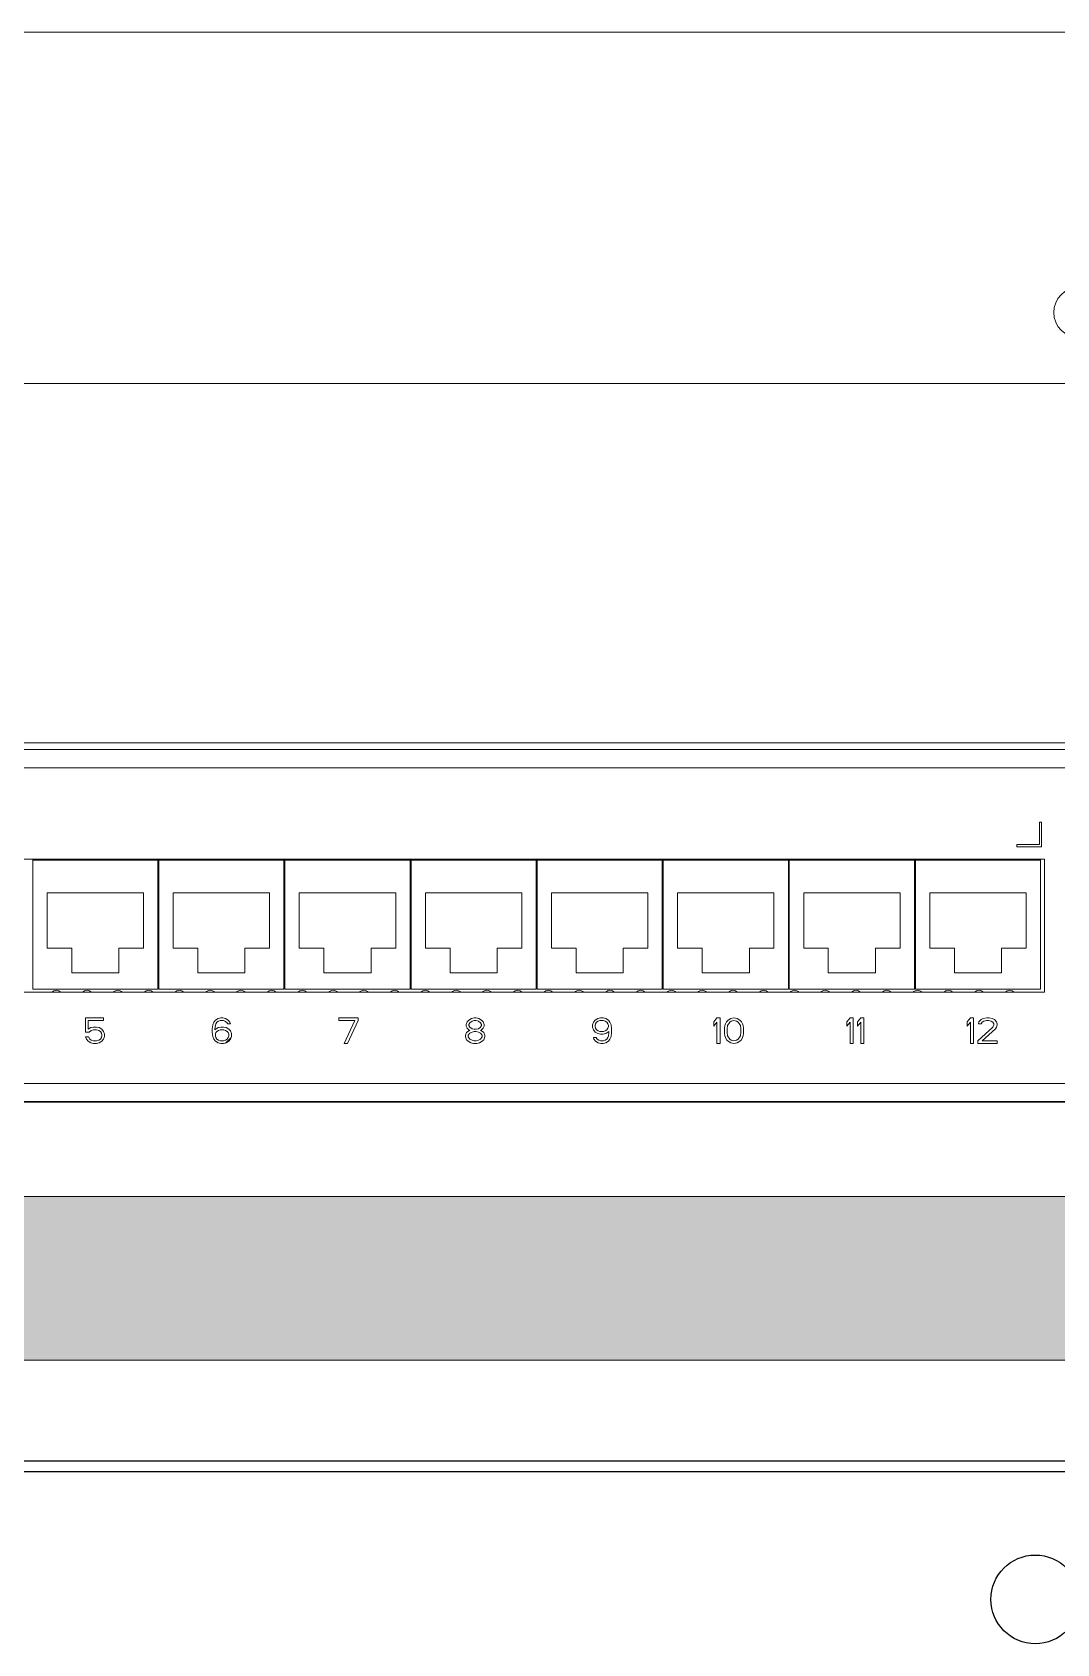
# Model space of a CAD drawing. Header units: millimetres. Extents: x -71336 to -33468, y -26189 to 22712.
# Drawn here: x -34430.5 to -34303.7, y -4987.1 to -4787.7 of the extents above; entities that cross this region are included whole.
import ezdxf

# ---------------------------------------------------------------- set-up
doc = ezdxf.new("R2010")
doc.units = ezdxf.units.MM
doc.set_wipeout_variables(frame=1)
doc.layers.add('SC - Equipment', color=7, linetype='Continuous', lineweight=13)
doc.layers.add('SC - Rack Layout - U-guides and centreline', color=5, linetype='Continuous', lineweight=13, plot=False)
doc.styles.add('ARIAL', font='arial.ttf')

# ---------------------------------------------------------------- blocks, each defined once
blk = doc.blocks.new('*U199')
at = {"layer": 'SC - Rack Layout - U-guides and centreline', "ltscale": 5}
blk.add_lwpolyline([(-300, 0), (300, 0)], dxfattribs=at)
blk = doc.blocks.new('*U200')
at = {"layer": 'SC - Rack Layout - U-guides and centreline', "color": 0, "linetype": 'ByBlock', "lineweight": -2, "transparency": 16777216}
for p in [(0, 933.45), (0, 889), (0, 844.55), (0, 800.1)]:
    blk.add_blockref('*U199', p, dxfattribs=at)
blk = doc.blocks.new('NETGEAR M4250-26G4F-PoE+')
at = {"ltscale": 5}
blk.add_line((-220, 43.2), (220, 43.2), dxfattribs=at)
blk.add_circle((-8.64, 27.36), 5.49, dxfattribs=at)
blk = doc.blocks.new('Furman M10XE - RACK LAYOUT')
at = {"layer": 'SC - Equipment'}
for points in [[(-239.33, 43.46), (239.33, 43.46)], [(239.33, 0), (-239.33, 0)]]:
    blk.add_lwpolyline(points, dxfattribs=at)
blk.add_circle((-3.26, 8.79), 3.1, dxfattribs=at)
at = {"ltscale": 5, "style": 'ARIAL', "flags": 1}
for tag, p in [('WEIGHT', (272.65, 33.74)), ('WATTS', (272.65, 18.09)), ('BTU', (272.65, 2.44))]:
    blk.add_attdef(tag, p, '', height=9.74, dxfattribs=at)
blk = doc.blocks.new('1U BRUSH PLATE - RACK LAYOUT')
at = {"ltscale": 5}
h = blk.add_hatch(dxfattribs=at)
h.set_pattern_fill('BRASS', color=256, scale=0.37, angle=90)
h.set_pattern_definition([(90, (-0.3157, 0), (-2.3495, 1e-16), []), (90, (-1.4904, 7e-17), (-2.3495, 1e-16), [1.17475, -0.587375])])
edge = h.paths.add_edge_path()
edge.add_line((-207.76, 32.77), (207.76, 32.77))
edge.add_arc((207.76, 22.77), 10, 0, 90, ccw=False)
edge.add_line((217.76, 22.77), (217.76, 22.5))
edge.add_arc((207.76, 22.5), 10, -90, 0, ccw=False)
edge.add_line((207.76, 12.5), (-207.76, 12.5))
edge.add_arc((-207.76, 22.5), 10, 180, 270, ccw=False)
edge.add_line((-217.76, 22.5), (-217.76, 22.77))
edge.add_arc((-207.76, 22.77), 10, 90, 180, ccw=False)
blk.add_lwpolyline([(-207.76, 32.77), (207.76, 32.77, -0.414214), (217.76, 22.77), (217.76, 22.5, -0.414214), (207.76, 12.5), (-207.76, 12.5, -0.414214), (-217.76, 22.5), (-217.76, 22.77, -0.414214)], format="xyb", close=True, dxfattribs=at)
at = {"layer": 'SC - Equipment'}
for p, q in [((-241.3, 44.5), (241.3, 44.5)), ((241.3, 0.05), (-241.3, 0.05))]:
    blk.add_line(p, q, dxfattribs=at)
blk = doc.blocks.new('1U BLANK PANEL - RACK LAYOUT')
blk.add_wipeout([(-241.3, 44.45), (241.3, 44.45), (241.3, 0), (-241.3, 0)])
at = {"layer": 'SC - Equipment'}
for p, q in [((-241.3, 44.45), (241.3, 44.45)), ((241.3, 0), (-241.3, 0))]:
    blk.add_line(p, q, dxfattribs=at)
blk = doc.blocks.new('*U281')
blk.add_blockref('1U BLANK PANEL - RACK LAYOUT', (0, -44.45))
blk = doc.blocks.new('PATCH PANEL - RJ45 24')
at = {"layer": 'SC - Equipment'}
for p, q in [((-219.44, 43.63), (219.44, 43.63)), ((-219.44, 41.35), (219.44, 41.35)), ((-8.12, 31.84), (-8.12, 34.63)), ((-8.12, 34.63), (-7.86, 34.63)), ((-7.86, 34.63), (-7.86, 31.58)), ((-7.48, 30.06), (-195.46, 30.06)), ((-132.68, 13.95), (-132.68, 30.06)), ((-117.2, 29.93), (-132.68, 29.93)), ((-117.2, 30.06), (-117.2, 13.95)), ((-117.08, 13.95), (-117.08, 30.06)), ((-101.6, 29.93), (-117.08, 29.93)), ((-101.6, 30.06), (-101.6, 13.95)), ((-101.47, 13.95), (-101.47, 30.06)), ((-86, 29.93), (-101.47, 29.93)), ((-86, 30.06), (-86, 13.95)), ((-85.87, 13.95), (-85.87, 30.06)), ((-70.4, 29.93), (-85.87, 29.93)), ((-70.4, 30.06), (-70.4, 13.95)), ((-70.27, 13.95), (-70.27, 30.06)), ((-54.8, 29.93), (-70.27, 29.93)), ((-54.8, 30.06), (-54.8, 13.95)), ((-54.67, 13.95), (-54.67, 30.06)), ((-39.19, 29.93), (-54.67, 29.93)), ((-39.19, 30.06), (-39.19, 13.95)), ((-39.07, 13.95), (-39.07, 30.06)), ((-23.59, 29.93), (-39.07, 29.93)), ((-23.59, 30.06), (-23.59, 13.95)), ((-23.47, 13.95), (-23.47, 30.06)), ((-7.99, 29.93), (-23.47, 29.93)), ((-10.91, 31.58), (-10.91, 31.84)), ((-10.91, 31.84), (-8.12, 31.84)), ((-7.86, 31.58), (-10.91, 31.58)), ((-7.99, 30.06), (-7.99, 13.95)), ((-7.48, 13.57), (-7.48, 30.06)), ((-130.9, 25.88), (-130.9, 19.03)), ((-118.98, 25.88), (-130.9, 25.88)), ((-118.98, 19.03), (-118.98, 25.88)), ((-115.3, 25.88), (-115.3, 19.03)), ((-103.38, 25.88), (-115.3, 25.88)), ((-103.38, 19.03), (-103.38, 25.88)), ((-99.7, 25.88), (-99.7, 19.03)), ((-87.77, 25.88), (-99.7, 25.88)), ((-87.77, 19.03), (-87.77, 25.88)), ((-84.1, 25.88), (-84.1, 19.03)), ((-72.17, 25.88), (-84.1, 25.88)), ((-72.17, 19.03), (-72.17, 25.88)), ((-68.49, 25.88), (-68.49, 19.03)), ((-56.57, 25.88), (-68.49, 25.88)), ((-56.57, 19.03), (-56.57, 25.88)), ((-52.89, 25.88), (-52.89, 19.03)), ((-40.97, 25.88), (-52.89, 25.88)), ((-40.97, 19.03), (-40.97, 25.88)), ((-37.29, 25.88), (-37.29, 19.03)), ((-25.37, 25.88), (-37.29, 25.88)), ((-25.37, 19.03), (-25.37, 25.88)), ((-21.69, 25.88), (-21.69, 19.03)), ((-9.77, 25.88), (-21.69, 25.88)), ((-9.77, 19.03), (-9.77, 25.88)), ((-130.9, 19.03), (-127.86, 19.03)), ((-127.86, 19.03), (-127.86, 15.98)), ((-122.02, 15.98), (-122.02, 19.03)), ((-122.02, 19.03), (-118.98, 19.03)), ((-115.3, 19.03), (-112.26, 19.03)), ((-112.26, 19.03), (-112.26, 15.98)), ((-106.42, 15.98), (-106.42, 19.03)), ((-106.42, 19.03), (-103.38, 19.03)), ((-99.7, 19.03), (-96.65, 19.03)), ((-96.65, 19.03), (-96.65, 15.98)), ((-90.82, 15.98), (-90.82, 19.03)), ((-90.82, 19.03), (-87.77, 19.03)), ((-84.1, 19.03), (-81.05, 19.03)), ((-81.05, 19.03), (-81.05, 15.98)), ((-75.22, 15.98), (-75.22, 19.03)), ((-75.22, 19.03), (-72.17, 19.03)), ((-68.49, 19.03), (-65.45, 19.03)), ((-65.45, 19.03), (-65.45, 15.98)), ((-59.62, 15.98), (-59.62, 19.03)), ((-59.62, 19.03), (-56.57, 19.03)), ((-52.89, 19.03), (-49.85, 19.03)), ((-49.85, 19.03), (-49.85, 15.98)), ((-44.01, 15.98), (-44.01, 19.03)), ((-44.01, 19.03), (-40.97, 19.03)), ((-37.29, 19.03), (-34.25, 19.03)), ((-34.25, 19.03), (-34.25, 15.98)), ((-28.41, 15.98), (-28.41, 19.03)), ((-28.41, 19.03), (-25.37, 19.03)), ((-21.69, 19.03), (-18.65, 19.03)), ((-18.65, 19.03), (-18.65, 15.98)), ((-12.81, 15.98), (-12.81, 19.03)), ((-12.81, 19.03), (-9.77, 19.03)), ((-127.86, 15.98), (-122.02, 15.98)), ((-112.26, 15.98), (-106.42, 15.98)), ((-96.65, 15.98), (-90.82, 15.98)), ((-81.05, 15.98), (-75.22, 15.98)), ((-65.45, 15.98), (-59.62, 15.98)), ((-49.85, 15.98), (-44.01, 15.98)), ((-34.25, 15.98), (-28.41, 15.98)), ((-18.65, 15.98), (-12.81, 15.98)), ((-195.46, 13.57), (-7.48, 13.57)), ((-117.2, 13.95), (-132.68, 13.95)), ((-101.6, 13.95), (-117.08, 13.95)), ((-86, 13.95), (-101.47, 13.95)), ((-70.4, 13.95), (-85.87, 13.95)), ((-54.8, 13.95), (-70.27, 13.95)), ((-39.19, 13.95), (-54.67, 13.95)), ((-23.59, 13.95), (-39.07, 13.95)), ((-7.99, 13.95), (-23.47, 13.95)), ((-126.15, 10.41), (-126.15, 8.66)), ((-123.91, 10.41), (-126.15, 10.41)), ((-125.82, 9), (-125.82, 10.08)), ((-125.82, 10.08), (-123.91, 10.08)), ((-123.91, 10.08), (-123.91, 10.41)), ((-110.08, 10.14), (-110.28, 9.87)), ((-109.75, 10.35), (-110.08, 10.14)), ((-109.88, 9.87), (-109.68, 10.01)), ((-109.42, 10.41), (-109.75, 10.35)), ((-109.68, 10.01), (-109.49, 10.08)), ((-109.49, 10.08), (-109.09, 10.08)), ((-109.16, 10.41), (-109.42, 10.41)), ((-108.82, 10.35), (-109.16, 10.41)), ((-109.09, 10.08), (-108.89, 10.01)), ((-108.89, 10.01), (-108.69, 9.87)), ((-108.49, 10.14), (-108.82, 10.35)), ((-108.3, 9.87), (-108.49, 10.14)), ((-94.8, 10.08), (-94.8, 10.41)), ((-94.8, 10.41), (-92.42, 10.41)), ((-92.82, 10.08), (-94.8, 10.08)), ((-94.14, 7.24), (-92.82, 10.08)), ((-92.42, 10.08), (-93.74, 7.24)), ((-92.42, 10.41), (-92.42, 10.08)), ((-78.72, 10.14), (-78.92, 9.94)), ((-78.39, 10.35), (-78.72, 10.14)), ((-78.33, 10.01), (-78.59, 9.81)), ((-78.06, 10.41), (-78.39, 10.35)), ((-78.06, 10.08), (-78.33, 10.01)), ((-77.8, 10.41), (-78.06, 10.41)), ((-77.8, 10.08), (-78.06, 10.08)), ((-77.47, 10.35), (-77.8, 10.41)), ((-77.54, 10.01), (-77.8, 10.08)), ((-77.27, 9.81), (-77.54, 10.01)), ((-77.14, 10.14), (-77.47, 10.35)), ((-76.94, 9.94), (-77.14, 10.14)), ((-63.11, 10.14), (-63.31, 9.87)), ((-62.78, 10.35), (-63.11, 10.14)), ((-62.72, 10.01), (-62.91, 9.87)), ((-62.45, 10.41), (-62.78, 10.35)), ((-62.52, 10.08), (-62.72, 10.01)), ((-62.06, 10.08), (-62.52, 10.08)), ((-62.12, 10.41), (-62.45, 10.41)), ((-61.79, 10.35), (-62.12, 10.41)), ((-61.86, 10.01), (-62.06, 10.08)), ((-61.66, 9.87), (-61.86, 10.01)), ((-61.46, 10.14), (-61.79, 10.35)), ((-61.26, 9.87), (-61.46, 10.14)), ((-48.43, 9.94), (-48.03, 10.41)), ((-48.03, 10.41), (-47.63, 10.41)), ((-47.63, 10.41), (-47.63, 7.24)), ((-46.64, 10.14), (-46.84, 9.94)), ((-46.31, 10.35), (-46.64, 10.14)), ((-46.25, 10.01), (-46.44, 9.87)), ((-45.92, 10.41), (-46.31, 10.35)), ((-45.92, 10.08), (-46.25, 10.01)), ((-45.52, 10.35), (-45.92, 10.41)), ((-45.59, 10.01), (-45.92, 10.08)), ((-45.39, 9.87), (-45.59, 10.01)), ((-45.19, 10.14), (-45.52, 10.35)), ((-44.99, 9.94), (-45.19, 10.14)), ((-31.96, 9.94), (-31.56, 10.41)), ((-31.56, 10.41), (-31.16, 10.41)), ((-31.16, 10.41), (-31.16, 7.24)), ((-30.63, 9.94), (-30.24, 10.41)), ((-30.24, 10.41), (-29.84, 10.41)), ((-29.84, 10.41), (-29.84, 7.24)), ((-17.07, 9.94), (-16.67, 10.41)), ((-16.67, 10.41), (-16.28, 10.41)), ((-16.28, 10.41), (-16.28, 7.24)), ((-15.62, 9.94), (-15.35, 10.21)), ((-15.35, 10.21), (-15.09, 10.35)), ((-15.02, 10.01), (-15.22, 9.87)), ((-15.09, 10.35), (-14.63, 10.41)), ((-14.69, 10.08), (-15.02, 10.01)), ((-14.43, 10.08), (-14.69, 10.08)), ((-14.63, 10.41), (-14.36, 10.41)), ((-14.1, 10.01), (-14.43, 10.08)), ((-14.36, 10.41), (-13.97, 10.35)), ((-13.9, 9.87), (-14.1, 10.01)), ((-13.97, 10.35), (-13.7, 10.21)), ((-13.7, 10.21), (-13.44, 9.94)), ((-126.15, 8.66), (-125.69, 8.66)), ((-126.15, 8.05), (-126.02, 7.78)), ((-125.76, 8.05), (-126.15, 8.05)), ((-125.49, 9.2), (-125.82, 9)), ((-125.63, 7.78), (-125.76, 8.05)), ((-125.69, 8.66), (-125.43, 8.86)), ((-125.16, 9.27), (-125.49, 9.2)), ((-125.43, 8.86), (-125.16, 8.93)), ((-124.77, 9.27), (-125.16, 9.27)), ((-125.16, 8.93), (-124.77, 8.93)), ((-124.44, 9.2), (-124.77, 9.27)), ((-124.77, 8.93), (-124.5, 8.86)), ((-124.5, 8.86), (-124.3, 8.73)), ((-124.11, 9), (-124.44, 9.2)), ((-124.3, 8.73), (-124.17, 8.52)), ((-124.17, 7.98), (-124.3, 7.78)), ((-124.17, 8.52), (-124.11, 8.32)), ((-124.11, 8.19), (-124.17, 7.98)), ((-123.91, 8.73), (-124.11, 9)), ((-124.11, 8.32), (-124.11, 8.19)), ((-123.78, 8.39), (-123.91, 8.73)), ((-123.91, 7.78), (-123.78, 8.12)), ((-123.78, 8.12), (-123.78, 8.39)), ((-110.41, 9.54), (-110.48, 9.06)), ((-110.48, 9.06), (-110.48, 8.59)), ((-110.48, 8.59), (-110.41, 8.12)), ((-110.28, 9.87), (-110.41, 9.54)), ((-110.41, 8.12), (-110.28, 7.78)), ((-110.15, 9.06), (-110.08, 9.47)), ((-109.75, 9.2), (-110.15, 8.93)), ((-110.15, 8.93), (-110.15, 9.06)), ((-110.08, 9.47), (-110.01, 9.67)), ((-110.01, 8.59), (-110.08, 8.39)), ((-110.08, 8.39), (-110.08, 8.19)), ((-110.08, 8.19), (-110.01, 7.98)), ((-110.01, 9.67), (-109.88, 9.87)), ((-109.88, 8.73), (-110.01, 8.59)), ((-110.01, 7.98), (-109.88, 7.78)), ((-109.68, 8.86), (-109.88, 8.73)), ((-109.42, 9.27), (-109.75, 9.2)), ((-109.49, 8.93), (-109.68, 8.86)), ((-109.02, 8.93), (-109.49, 8.93)), ((-109.09, 9.27), (-109.42, 9.27)), ((-108.76, 9.2), (-109.09, 9.27)), ((-108.82, 8.86), (-109.02, 8.93)), ((-108.63, 8.73), (-108.82, 8.86)), ((-108.43, 9), (-108.76, 9.2)), ((-108.69, 9.87), (-108.56, 9.67)), ((-108.49, 8.59), (-108.63, 8.73)), ((-108.63, 7.78), (-108.49, 7.98)), ((-108.56, 9.67), (-108.23, 9.67)), ((-108.43, 8.39), (-108.49, 8.59)), ((-108.49, 7.98), (-108.43, 8.19)), ((-108.23, 8.79), (-108.43, 9)), ((-108.43, 8.19), (-108.43, 8.39)), ((-108.23, 9.67), (-108.3, 9.87)), ((-108.1, 8.46), (-108.23, 8.79)), ((-108.23, 7.78), (-108.1, 8.12)), ((-108.1, 8.12), (-108.1, 8.46)), ((-78.99, 8.59), (-79.12, 8.25)), ((-79.12, 8.25), (-79.12, 8.05)), ((-79.12, 8.05), (-78.99, 7.71)), ((-78.92, 9.94), (-79.05, 9.6)), ((-79.05, 9.6), (-79.05, 9.4)), ((-79.05, 9.4), (-78.92, 9.13)), ((-78.72, 8.79), (-78.99, 8.59)), ((-78.92, 9.13), (-78.72, 8.93)), ((-78.59, 8.52), (-78.79, 8.25)), ((-78.79, 8.25), (-78.79, 8.05)), ((-78.79, 8.05), (-78.59, 7.78)), ((-78.59, 9.81), (-78.72, 9.6)), ((-78.72, 9.6), (-78.72, 9.47)), ((-78.72, 9.47), (-78.59, 9.27)), ((-78.72, 8.93), (-78.59, 8.86)), ((-78.59, 8.86), (-78.72, 8.79)), ((-78.59, 9.27), (-78.33, 9.06)), ((-78.33, 8.66), (-78.59, 8.52)), ((-78.33, 9.06), (-78.06, 9)), ((-78.06, 8.73), (-78.33, 8.66)), ((-78.06, 9), (-77.8, 9)), ((-77.8, 8.73), (-78.06, 8.73)), ((-77.8, 9), (-77.54, 9.06)), ((-77.54, 8.66), (-77.8, 8.73)), ((-77.54, 9.06), (-77.27, 9.27)), ((-77.27, 8.52), (-77.54, 8.66)), ((-77.14, 9.6), (-77.27, 9.81)), ((-77.27, 9.27), (-77.14, 9.47)), ((-77.27, 8.86), (-77.14, 8.93)), ((-77.14, 8.79), (-77.27, 8.86)), ((-77.07, 8.25), (-77.27, 8.52)), ((-77.27, 7.78), (-77.07, 8.05)), ((-77.14, 9.47), (-77.14, 9.6)), ((-77.14, 8.93), (-76.94, 9.13)), ((-76.87, 8.59), (-77.14, 8.79)), ((-77.07, 8.05), (-77.07, 8.25)), ((-76.81, 9.6), (-76.94, 9.94)), ((-76.94, 9.13), (-76.81, 9.4)), ((-76.74, 8.25), (-76.87, 8.59)), ((-76.87, 7.71), (-76.74, 8.05)), ((-76.81, 9.4), (-76.81, 9.6)), ((-76.74, 8.05), (-76.74, 8.25)), ((-63.31, 9.87), (-63.44, 9.54)), ((-63.44, 9.54), (-63.44, 9.27)), ((-63.44, 9.27), (-63.31, 8.93)), ((-63.31, 8.93), (-63.11, 8.66)), ((-63.31, 7.98), (-63.25, 7.78)), ((-62.98, 7.98), (-63.31, 7.98)), ((-63.05, 9.67), (-63.11, 9.47)), ((-63.11, 9.47), (-63.11, 9.33)), ((-63.11, 9.33), (-63.05, 9.13)), ((-63.11, 8.66), (-62.78, 8.46)), ((-62.91, 9.87), (-63.05, 9.67)), ((-63.05, 9.13), (-62.91, 8.93)), ((-62.85, 7.78), (-62.98, 7.98)), ((-62.91, 8.93), (-62.72, 8.79)), ((-62.78, 8.46), (-62.45, 8.39)), ((-62.72, 8.79), (-62.52, 8.73)), ((-62.52, 8.73), (-62.06, 8.73)), ((-62.45, 8.39), (-62.12, 8.39)), ((-62.12, 8.39), (-61.79, 8.46)), ((-62.06, 8.73), (-61.86, 8.79)), ((-61.86, 8.79), (-61.66, 8.93)), ((-61.79, 8.46), (-61.4, 8.73)), ((-61.53, 9.67), (-61.66, 9.87)), ((-61.66, 8.93), (-61.53, 9.13)), ((-61.53, 7.98), (-61.66, 7.78)), ((-61.46, 9.47), (-61.53, 9.67)), ((-61.53, 9.13), (-61.46, 9.33)), ((-61.46, 8.19), (-61.53, 7.98)), ((-61.46, 9.33), (-61.46, 9.47)), ((-61.4, 8.59), (-61.46, 8.19)), ((-61.4, 8.73), (-61.4, 8.59)), ((-61.13, 9.54), (-61.26, 9.87)), ((-61.26, 7.78), (-61.13, 8.12)), ((-61.06, 9.06), (-61.13, 9.54)), ((-61.13, 8.12), (-61.06, 8.59)), ((-61.06, 8.59), (-61.06, 9.06)), ((-48.43, 9.4), (-48.43, 9.94)), ((-48.03, 9.87), (-48.43, 9.4)), ((-48.03, 7.24), (-48.03, 9.87)), ((-47.04, 9.47), (-47.1, 9.13)), ((-47.1, 9.13), (-47.1, 8.52)), ((-47.1, 8.52), (-47.04, 8.19)), ((-46.97, 9.67), (-47.04, 9.47)), ((-47.04, 8.19), (-46.97, 7.98)), ((-46.84, 9.94), (-46.97, 9.67)), ((-46.97, 7.98), (-46.84, 7.71)), ((-46.71, 9.47), (-46.77, 9.06)), ((-46.77, 9.06), (-46.77, 8.59)), ((-46.77, 8.59), (-46.71, 8.19)), ((-46.44, 9.87), (-46.71, 9.47)), ((-46.71, 8.19), (-46.44, 7.78)), ((-45.12, 9.47), (-45.39, 9.87)), ((-45.39, 7.78), (-45.12, 8.19)), ((-45.06, 9.06), (-45.12, 9.47)), ((-45.12, 8.19), (-45.06, 8.59)), ((-45.06, 8.59), (-45.06, 9.06)), ((-44.86, 9.67), (-44.99, 9.94)), ((-44.99, 7.71), (-44.86, 7.98)), ((-44.79, 9.47), (-44.86, 9.67)), ((-44.86, 7.98), (-44.79, 8.19)), ((-44.73, 9.13), (-44.79, 9.47)), ((-44.79, 8.19), (-44.73, 8.52)), ((-44.73, 8.52), (-44.73, 9.13)), ((-31.96, 9.4), (-31.96, 9.94)), ((-31.56, 9.87), (-31.96, 9.4)), ((-31.56, 7.24), (-31.56, 9.87)), ((-30.63, 9.4), (-30.63, 9.94)), ((-30.24, 9.87), (-30.63, 9.4)), ((-30.24, 7.24), (-30.24, 9.87)), ((-17.07, 9.4), (-17.07, 9.94)), ((-16.67, 9.87), (-17.07, 9.4)), ((-16.67, 7.24), (-16.67, 9.87)), ((-15.75, 7.58), (-13.9, 9.27)), ((-15.68, 9.67), (-15.62, 9.94)), ((-15.35, 9.67), (-15.68, 9.67)), ((-15.22, 9.87), (-15.35, 9.67)), ((-13.57, 9.06), (-15.22, 7.58)), ((-13.77, 9.67), (-13.9, 9.87)), ((-13.9, 9.27), (-13.77, 9.54)), ((-13.77, 9.54), (-13.77, 9.67)), ((-13.44, 9.27), (-13.57, 9.06)), ((-13.44, 9.94), (-13.37, 9.67)), ((-13.37, 9.54), (-13.44, 9.27)), ((-13.37, 9.67), (-13.37, 9.54)), ((-126.02, 7.78), (-125.82, 7.51)), ((-125.82, 7.51), (-125.49, 7.31)), ((-125.43, 7.65), (-125.63, 7.78)), ((-125.49, 7.31), (-125.16, 7.24)), ((-125.16, 7.58), (-125.43, 7.65)), ((-124.77, 7.58), (-125.16, 7.58)), ((-125.16, 7.24), (-124.77, 7.24)), ((-124.5, 7.65), (-124.77, 7.58)), ((-124.77, 7.24), (-124.44, 7.31)), ((-124.3, 7.78), (-124.5, 7.65)), ((-124.44, 7.31), (-124.11, 7.51)), ((-124.11, 7.51), (-123.91, 7.78)), ((-110.28, 7.78), (-110.08, 7.51)), ((-110.08, 7.51), (-109.75, 7.31)), ((-109.88, 7.78), (-109.68, 7.65)), ((-109.75, 7.31), (-109.42, 7.24)), ((-109.68, 7.65), (-109.49, 7.58)), ((-109.49, 7.58), (-109.02, 7.58)), ((-109.42, 7.24), (-109.09, 7.24)), ((-109.09, 7.24), (-108.76, 7.31)), ((-109.02, 7.58), (-108.82, 7.65)), ((-108.82, 7.3), (-108.16, 7.96)), ((-108.82, 7.65), (-108.63, 7.78)), ((-108.76, 7.31), (-108.43, 7.51)), ((-108.43, 7.51), (-108.23, 7.78)), ((-93.74, 7.24), (-94.14, 7.24)), ((-78.99, 7.71), (-78.79, 7.51)), ((-78.79, 7.51), (-78.46, 7.31)), ((-78.59, 7.78), (-78.33, 7.65)), ((-78.46, 7.31), (-78.13, 7.24)), ((-78.33, 7.65), (-78.06, 7.58)), ((-78.13, 7.24), (-77.73, 7.24)), ((-78.06, 7.58), (-77.8, 7.58)), ((-77.8, 7.58), (-77.54, 7.65)), ((-77.73, 7.24), (-77.4, 7.31)), ((-77.54, 7.65), (-77.27, 7.78)), ((-77.4, 7.31), (-77.07, 7.51)), ((-77.07, 7.51), (-76.87, 7.71)), ((-63.25, 7.78), (-63.05, 7.51)), ((-63.05, 7.51), (-62.72, 7.31)), ((-62.65, 7.65), (-62.85, 7.78)), ((-62.72, 7.31), (-62.39, 7.24)), ((-62.45, 7.58), (-62.65, 7.65)), ((-62.06, 7.58), (-62.45, 7.58)), ((-62.39, 7.24), (-62.12, 7.24)), ((-62.12, 7.24), (-61.79, 7.31)), ((-61.86, 7.65), (-62.06, 7.58)), ((-61.66, 7.78), (-61.86, 7.65)), ((-61.79, 7.31), (-61.46, 7.51)), ((-61.46, 7.51), (-61.26, 7.78)), ((-47.63, 7.24), (-48.03, 7.24)), ((-46.84, 7.71), (-46.64, 7.51)), ((-46.64, 7.51), (-46.31, 7.31)), ((-46.44, 7.78), (-46.25, 7.65)), ((-46.31, 7.31), (-45.92, 7.24)), ((-46.25, 7.65), (-45.92, 7.58)), ((-45.92, 7.58), (-45.59, 7.65)), ((-45.92, 7.24), (-45.52, 7.31)), ((-45.59, 7.65), (-45.39, 7.78)), ((-45.52, 7.31), (-45.19, 7.51)), ((-45.19, 7.51), (-44.99, 7.71)), ((-31.16, 7.24), (-31.56, 7.24)), ((-29.84, 7.24), (-30.24, 7.24)), ((-16.28, 7.24), (-16.67, 7.24)), ((-15.75, 7.24), (-15.75, 7.58)), ((-13.37, 7.24), (-15.75, 7.24)), ((-15.22, 7.58), (-13.37, 7.58)), ((-13.37, 7.58), (-13.37, 7.24)), ((-219.44, 2.28), (219.44, 2.28)), ((-219.44, 0), (219.44, 0))]:
    blk.add_line(p, q, dxfattribs=at)
for centre in [(-129.76, 13.06), (-125.95, 13.06), (-122.15, 13.06), (-118.34, 13.06), (-114.54, 13.06), (-110.73, 13.06), (-106.93, 13.06), (-103.12, 13.06), (-99.32, 13.06), (-95.51, 13.06), (-91.71, 13.06), (-87.9, 13.06), (-84.1, 13.06), (-80.29, 13.06), (-76.49, 13.06), (-72.68, 13.06), (-68.88, 13.06), (-65.07, 13.06), (-61.26, 13.06), (-57.46, 13.06), (-53.65, 13.06), (-49.85, 13.06), (-46.04, 13.06), (-42.24, 13.06), (-38.43, 13.06), (-34.63, 13.06), (-30.82, 13.06), (-27.02, 13.06), (-23.21, 13.06), (-19.41, 13.06), (-15.6, 13.06), (-11.8, 13.06)]:
    blk.add_arc(centre, 0.761, 42.9176, 137.0824, dxfattribs=at)

msp = doc.modelspace()

# ---------------------------------------------------------------- block references
at = {"layer": 'SC - Equipment'}
msp.add_blockref('Furman M10XE - RACK LAYOUT', (-34297.756, -4831.122), dxfattribs=at)
at = {"layer": 'SC - Rack Layout - U-guides and centreline'}
msp.add_blockref('*U200', (-34297.756, -5764.572), dxfattribs=at)

# ---------------------------------------------------------------- next in the draw order: block references
msp.add_blockref('NETGEAR M4250-26G4F-PoE+', (-34297.756, -5008.922))
at = {"layer": 'SC - Equipment'}
msp.add_blockref('*U281', (-34297.756, -4831.122), dxfattribs=at)

# ---------------------------------------------------------------- next in the draw order: block references
at = {"layer": 'SC - Equipment', "ltscale": 5}
msp.add_blockref('1U BRUSH PLATE - RACK LAYOUT', (-34297.756, -4964.472), dxfattribs=at)

# ---------------------------------------------------------------- next in the draw order: block references
at = {"layer": 'SC - Equipment', "color": 1}
msp.add_blockref('PATCH PANEL - RJ45 24', (-34297.756, -4920.022), dxfattribs=at)

doc.saveas('drawing.dxf')
